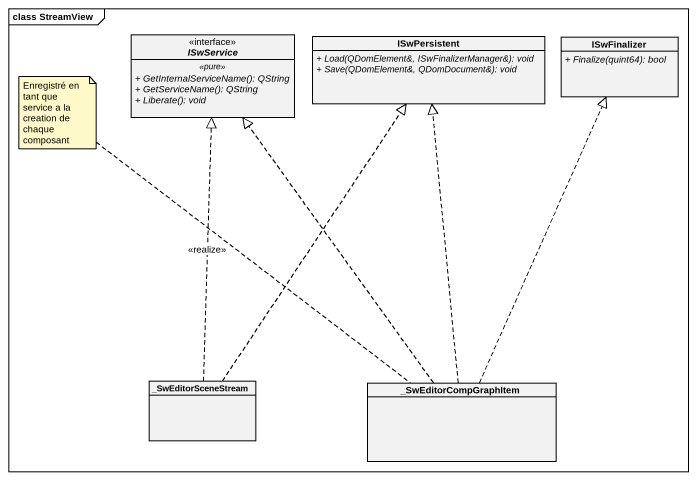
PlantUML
@startuml
mainframe class StreamView
hide circle
hide empty members
skinparam classAttributeIconSize 0
interface ISwService <<interface>> {
  .. <<pure>> ..
  {abstract} + GetInternalServiceName(): QString
  {abstract} + GetServiceName(): QString
  {abstract} + Liberate(): void
}
class ISwPersistent {
  {abstract} + Load(QDomElement&, ISwFinalizerManager&): void
  {abstract} + Save(QDomElement&, QDomDocument&): void
}
class ISwFinalizer {
  {abstract} + Finalize(quint64): bool
}
class "_SwEditorSceneStream" as SwEditorSceneStream
class "_SwEditorCompGraphItem" as SwEditorCompGraphItem
SwEditorSceneStream .up.|> ISwService : <<realize>>
SwEditorSceneStream .up.|> ISwPersistent
SwEditorCompGraphItem .up.|> ISwService
SwEditorCompGraphItem .up.|> ISwPersistent
SwEditorCompGraphItem .up.|> ISwFinalizer
note top of SwEditorCompGraphItem : Enregistré en tant que service a la creation de chaque composant
@enduml
